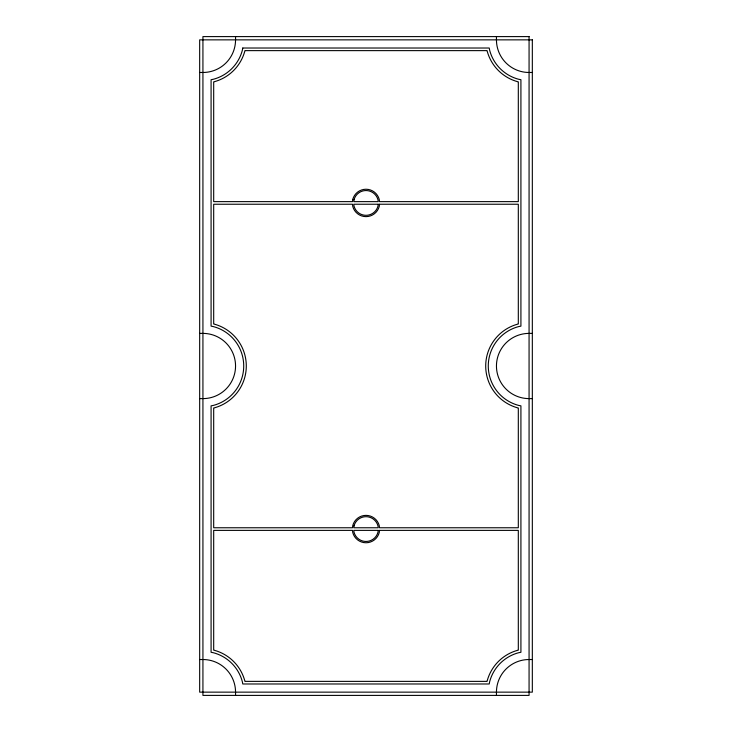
<?xml version="1.0" encoding="UTF-8"?>
<svg xmlns="http://www.w3.org/2000/svg" width="732" height="732" viewBox="0 0 732 732"><rect width="100%" height="100%" fill="white"/><g stroke="black" fill="none" stroke-linecap="round" stroke-linejoin="round"><path stroke-width="1.1" d="M199.671 72.477L202.929 72.477A32.611 32.611 0 0 0 235.548 39.857L235.548 36.6M532.329 72.477L529.071 72.477A32.611 32.611 0 0 1 496.452 39.857L496.452 36.6M199.671 333.389L202.929 333.389A32.611 32.611 0 0 1 235.548 366A32.611 32.611 0 0 1 202.929 398.611L199.671 398.611M532.329 333.389L529.071 333.389A32.611 32.611 0 0 0 496.452 366A32.611 32.611 0 0 0 529.071 398.611L532.329 398.611M199.671 659.523L202.929 659.523A32.611 32.611 0 0 1 235.548 692.143L235.548 695.4M532.329 659.523L529.071 659.523A32.611 32.611 0 0 0 496.452 692.143L496.452 695.4M352.769 199.388L352.476 201.629L213.689 201.629L213.689 81.856L214.156 81.755A43.38 43.38 0 0 0 244.827 51.084L244.918 50.627L487.082 50.627L487.173 51.084A43.38 43.38 0 0 0 517.844 81.755L518.311 81.856L518.311 201.629L379.524 201.629L379.231 199.388A13.698 13.698 0 0 0 352.769 199.388M354.032 199.726L353.776 201.629L378.224 201.629L377.968 199.726A12.389 12.389 0 0 0 354.032 199.726M378.224 204.237L377.968 206.14A12.389 12.389 0 0 1 354.032 206.14L353.776 204.237L378.224 204.237M379.524 204.237L379.231 206.479A13.698 13.698 0 0 1 352.769 206.479L352.476 204.237L213.689 204.237L213.689 324.011L214.156 324.102A43.38 43.38 0 0 1 214.156 407.898L213.689 407.989L213.689 527.763L352.476 527.763L352.769 525.521A13.698 13.698 0 0 1 379.231 525.521L379.524 527.763L518.311 527.763L518.311 407.989L517.844 407.898A43.38 43.38 0 0 1 517.844 324.102L518.311 324.011L518.311 204.237L379.524 204.237M354.032 525.86L353.776 527.763L378.224 527.763L377.968 525.86A12.389 12.389 0 0 0 354.032 525.86M378.224 530.371L377.968 532.274A12.389 12.389 0 0 1 354.032 532.274L353.776 530.371L378.224 530.371M379.524 530.371L379.231 532.612A13.698 13.698 0 0 1 352.769 532.612L352.476 530.371L213.689 530.371L213.689 650.144L214.156 650.245A43.38 43.38 0 0 1 244.827 680.916L244.918 681.373L487.082 681.373L487.173 680.916A43.38 43.38 0 0 1 517.844 650.245L518.311 650.144L518.311 530.371L379.524 530.371M242.786 48.019L242.31 50.417A40.763 40.763 0 0 1 213.479 79.239L211.081 79.715L211.081 326.143L213.479 326.618A40.763 40.763 0 0 1 213.479 405.382L211.081 405.857L211.081 652.285L213.479 652.761A40.763 40.763 0 0 1 242.31 681.583L242.786 683.981L489.214 683.981L489.69 681.583A40.763 40.763 0 0 1 518.521 652.761L520.919 652.285L520.919 405.857L518.521 405.382A40.763 40.763 0 0 1 518.521 326.618L520.919 326.143L520.919 79.715L518.521 79.239A40.763 40.763 0 0 1 489.69 50.417L489.214 48.019L242.786 48.019M529.071 36.6L202.929 36.6L202.929 695.4L529.071 695.4L529.071 36.6M532.329 39.857L199.671 39.857L199.671 692.143L532.329 692.143L532.329 39.857"/></g></svg>
